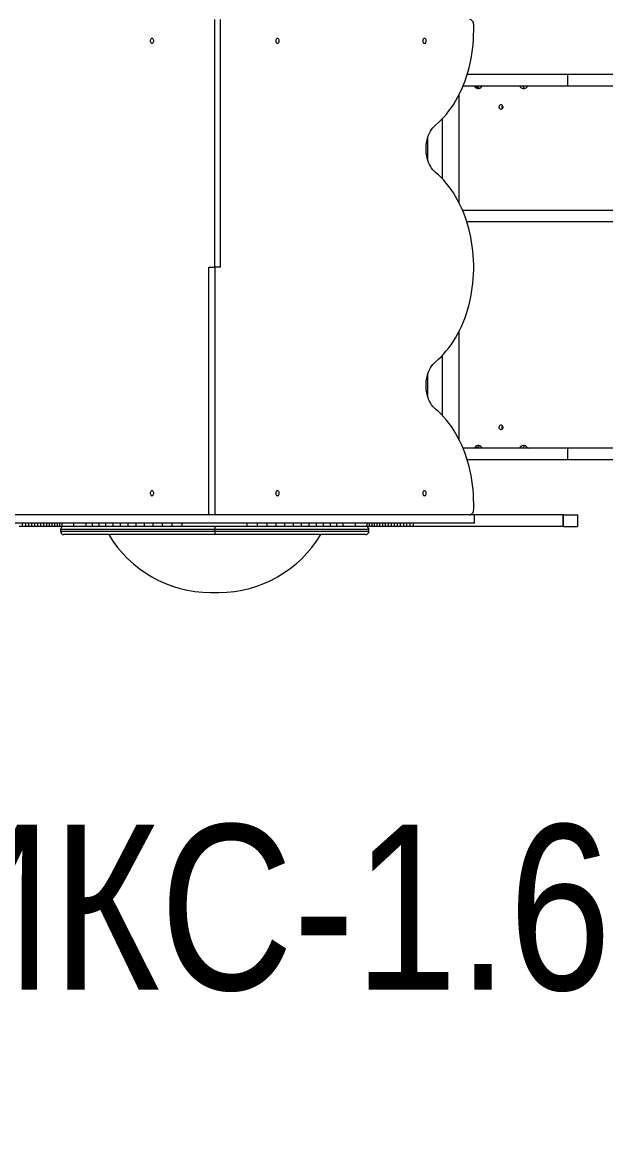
# Model space of a CAD drawing. Header units: millimetres. Extents: x -5943 to 5491, y -4078 to 3213.
# Drawn here: x 1683 to 2742, y -1543 to 475 of the extents above; entities that cross this region are included whole.
import ezdxf

# ---------------------------------------------------------------- set-up
doc = ezdxf.new("R2010")
doc.units = ezdxf.units.MM
for name, color, linetype in [('DIKOM_АРТИКУЛ', 7, 'Continuous'), ('DIKOM_ОБЪЕКТ', 7, 'Continuous'), ('DIKOM_РАЗМЕР_ЗОНА', 7, 'Continuous'), ('DIKOM_РАЗМЕР_ОБЪЕКТА', 7, 'Continuous')]:
    doc.layers.add(name, color=color, linetype=linetype)
doc.styles.add('style1', font='arial.ttf', dxfattribs={"width": 0.8})
doc.dimstyles.new('1-50', dxfattribs={"dimtxt": 300, "dimasz": 200, "dimexe": 100, "dimexo": 0, "dimgap": 100, "dimtad": 1, "dimtxsty": 'style1', "dimcen": 200, "dimclrd": 7, "dimclre": 7, "dimclrt": 7, "dimadec": 1, "dimazin": 2, "dimtfac": 1, "dimtmove": 0, "dimatfit": 2, "dimfxl": 0, "dimlwd": 25, "dimlwe": 18, "dimarcsym": 0})

# ---------------------------------------------------------------- blocks, each defined once
blk = doc.blocks.new('*D9')
at = {"layer": 'Defpoints', "color": 0, "transparency": 16777216}
for p in [(3989.9, 24.9), (-2725.5, -245.4), (-2725.5, -2177.8)]:
    blk.add_point(p, dxfattribs=at)
at = {"layer": 'DIKOM_РАЗМЕР_ОБЪЕКТА', "color": 7, "lineweight": 18, "transparency": 16777216}
for p, q in [((3989.9, 24.9), (3989.9, -2277.8)), ((-2725.5, -245.4), (-2725.5, -2277.8))]:
    blk.add_line(p, q, dxfattribs=at)
at = {"layer": 'DIKOM_РАЗМЕР_ОБЪЕКТА', "color": 7, "lineweight": 25, "transparency": 16777216}
blk.add_line((3789.9, -2177.8), (-2525.5, -2177.8), dxfattribs=at)
at = {"layer": 'DIKOM_РАЗМЕР_ОБЪЕКТА', "color": 7, "transparency": 16777216}
for points in [[(-2525.5, -2144.5), (-2525.5, -2211.2), (-2725.5, -2177.8)], [(3789.9, -2144.5), (3789.9, -2211.2), (3989.9, -2177.8)]]:
    blk.add_solid(points, dxfattribs=at)
at = {"layer": 'DIKOM_РАЗМЕР_ОБЪЕКТА', "color": 7, "transparency": 16777216, "insert": (910.7, -1924.7), "char_height": 300, "attachment_point": 5, "style": 'style1'}
blk.add_mtext('6700', dxfattribs=at)
blk = doc.blocks.new('*D11')
at = {"layer": 'Defpoints', "color": 0, "transparency": 16777216}
for p in [(-4749.3, -9.9), (5490.7, -9.9), (-4749.3, -3977.5)]:
    blk.add_point(p, dxfattribs=at)
at = {"layer": 'DIKOM_РАЗМЕР_ЗОНА', "color": 7, "lineweight": 18, "transparency": 16777216}
for p, q in [((-4749.3, -9.9), (-4749.3, -4077.5)), ((5490.7, -9.9), (5490.7, -4077.5))]:
    blk.add_line(p, q, dxfattribs=at)
at = {"layer": 'DIKOM_РАЗМЕР_ЗОНА', "color": 7, "lineweight": 25, "transparency": 16777216}
blk.add_line((5290.7, -3977.5), (-4549.3, -3977.5), dxfattribs=at)
at = {"layer": 'DIKOM_РАЗМЕР_ЗОНА', "color": 7, "transparency": 16777216}
for points in [[(-4549.3, -3944.2), (-4549.3, -4010.8), (-4749.3, -3977.5)], [(5290.7, -3944.2), (5290.7, -4010.8), (5490.7, -3977.5)]]:
    blk.add_solid(points, dxfattribs=at)
at = {"layer": 'DIKOM_РАЗМЕР_ЗОНА', "color": 7, "transparency": 16777216, "insert": (142, -3724.3), "char_height": 300, "attachment_point": 5, "style": 'style1'}
blk.add_mtext('10200', dxfattribs=at)
blk = doc.blocks.new('*D12')
at = {"layer": 'Defpoints', "color": 0, "transparency": 16777216}
for p in [(2021.9, 3213.5), (-5493, -2970.4), (-283.3, -2970.4)]:
    blk.add_point(p, dxfattribs=at)
at = {"layer": 'DIKOM_РАЗМЕР_ЗОНА', "color": 7, "lineweight": 18, "transparency": 16777216}
for p, q in [((2021.9, 3213.5), (-5593, 3213.5)), ((-283.3, -2970.4), (-5593, -2970.4))]:
    blk.add_line(p, q, dxfattribs=at)
at = {"layer": 'DIKOM_РАЗМЕР_ЗОНА', "color": 7, "lineweight": 25, "transparency": 16777216}
blk.add_line((-5493, 3013.5), (-5493, -2770.4), dxfattribs=at)
at = {"layer": 'DIKOM_РАЗМЕР_ЗОНА', "color": 7, "transparency": 16777216}
for points in [[(-5526.4, 3013.5), (-5459.7, 3013.5), (-5493, 3213.5)], [(-5526.4, -2770.4), (-5459.7, -2770.4), (-5493, -2970.4)]]:
    blk.add_solid(points, dxfattribs=at)
at = {"layer": 'DIKOM_РАЗМЕР_ЗОНА', "color": 7, "transparency": 16777216, "insert": (-5746.2, 37.5), "char_height": 300, "attachment_point": 5, "rotation": 90, "style": 'style1'}
blk.add_mtext('6200', dxfattribs=at)

msp = doc.modelspace()

# ---------------------------------------------------------------- linework, layer by layer
at = {"layer": 'DIKOM_ОБЪЕКТ', "color": 7, "linetype": 'Continuous', "lineweight": 15}
for p, q in [((2032.379, 29.596), (2032.379, 479.596)), ((2042.986, 29.596), (2042.986, 479.596)), ((2502.605, 459.596), (2502.605, 469.596)), ((2673.015, 379.596), (2490.799, 379.596)), ((2673.015, 379.596), (2673.015, 358.596)), ((2793.414, 379.596), (2673.015, 379.596)), ((2476.379, 145.614), (2476.379, 343.579)), ((2673.015, 358.596), (2483.247, 358.596)), ((2505.142, 356.785), (2510.461, 356.785)), ((2793.414, 358.596), (2673.015, 358.596)), ((2445.879, 189.763), (2445.879, 299.429)), ((2418.879, 264.239), (2418.879, 224.953)), ((2021.772, 29.596), (2032.379, 29.596)), ((2021.772, -420.404), (2021.772, 29.596)), ((2042.986, 29.596), (2032.379, 29.596)), ((2032.379, 29.596), (2032.379, -420.404)), ((2476.379, -284.386), (2476.379, -86.421)), ((2445.879, -240.237), (2445.879, -130.571)), ((2418.879, -165.761), (2418.879, -205.047)), ((2673.015, -299.404), (2483.247, -299.404)), ((2505.142, -297.593), (2510.461, -297.593)), ((2673.015, -299.404), (2673.015, -320.404)), ((2793.414, -299.404), (2673.015, -299.404)), ((2673.015, -320.404), (2490.799, -320.404)), ((2793.414, -320.404), (2673.015, -320.404)), ((2502.605, -410.404), (2502.605, -400.404)), ((1997.024, -420.404), (1593.973, -420.404)), ((1998.887, -420.404), (1997.024, -420.404)), ((2000.818, -420.404), (1998.887, -420.404)), ((2002.812, -420.404), (2000.818, -420.404)), ((2004.863, -420.404), (2002.812, -420.404)), ((2006.968, -420.404), (2004.863, -420.404)), ((2009.122, -420.404), (2006.968, -420.404)), ((2011.32, -420.404), (2009.122, -420.404)), ((2013.559, -420.404), (2011.32, -420.404)), ((2015.833, -420.404), (2013.559, -420.404)), ((2018.139, -420.404), (2015.833, -420.404)), ((2020.471, -420.404), (2018.139, -420.404)), ((2022.826, -420.404), (2020.471, -420.404)), ((2025.199, -420.404), (2022.826, -420.404)), ((2027.585, -420.404), (2025.199, -420.404)), ((2029.98, -420.404), (2027.585, -420.404)), ((2032.379, -420.404), (2029.98, -420.404)), ((2034.778, -420.404), (2032.379, -420.404)), ((2037.173, -420.404), (2034.778, -420.404)), ((2039.559, -420.404), (2037.173, -420.404)), ((2041.932, -420.404), (2039.559, -420.404)), ((2044.287, -420.404), (2041.932, -420.404)), ((2046.619, -420.404), (2044.287, -420.404)), ((2048.925, -420.404), (2046.619, -420.404)), ((2051.199, -420.404), (2048.925, -420.404)), ((2053.438, -420.404), (2051.199, -420.404)), ((2055.636, -420.404), (2053.438, -420.404)), ((2057.79, -420.404), (2055.636, -420.404)), ((2059.895, -420.404), (2057.79, -420.404)), ((2061.946, -420.404), (2059.895, -420.404)), ((2063.94, -420.404), (2061.946, -420.404)), ((2065.87, -420.404), (2063.94, -420.404)), ((2067.734, -420.404), (2065.87, -420.404)), ((2470.785, -420.404), (2067.734, -420.404)), ((2474.882, -420.404), (2470.785, -420.404)), ((2478.726, -420.404), (2474.882, -420.404)), ((2482.315, -420.404), (2478.726, -420.404)), ((2485.644, -420.404), (2482.315, -420.404)), ((2488.707, -420.404), (2485.644, -420.404)), ((2491.502, -420.404), (2488.707, -420.404)), ((2494.023, -420.404), (2491.502, -420.404)), ((2496.266, -420.404), (2494.023, -420.404)), ((2498.227, -420.404), (2496.266, -420.404)), ((2499.902, -420.404), (2498.227, -420.404)), ((2501.286, -420.404), (2499.902, -420.404)), ((2502.375, -420.404), (2501.286, -420.404)), ((2503.165, -420.404), (2502.375, -420.404)), ((2503.65, -420.404), (2503.165, -420.404)), ((2503.828, -420.404), (2503.65, -420.404)), ((2534.558, -420.404), (2503.828, -420.404)), ((2503.828, -435.404), (2503.828, -420.404)), ((2544.909, -420.404), (2534.558, -420.404)), ((2549.641, -420.404), (2544.909, -420.404)), ((2554.095, -420.404), (2549.641, -420.404)), ((2558.285, -420.404), (2554.095, -420.404)), ((2562.225, -420.404), (2558.285, -420.404)), ((2565.927, -420.404), (2562.225, -420.404)), ((2569.406, -420.404), (2565.927, -420.404)), ((2572.675, -420.404), (2569.406, -420.404)), ((2575.747, -420.404), (2572.675, -420.404)), ((2578.637, -420.404), (2575.747, -420.404)), ((2581.357, -420.404), (2578.637, -420.404)), ((2583.921, -420.404), (2581.357, -420.404)), ((2586.343, -420.404), (2583.921, -420.404)), ((2588.636, -420.404), (2586.343, -420.404)), ((2590.813, -420.404), (2588.636, -420.404)), ((2592.889, -420.404), (2590.813, -420.404)), ((2594.877, -420.404), (2592.889, -420.404)), ((2596.789, -420.404), (2594.877, -420.404)), ((2598.641, -420.404), (2596.789, -420.404)), ((2602.215, -420.404), (2598.641, -420.404)), ((2605.705, -420.404), (2602.215, -420.404)), ((2621.008, -420.404), (2605.705, -420.404)), ((2628.93, -420.404), (2621.008, -420.404)), ((2636.104, -420.404), (2628.93, -420.404)), ((2642.553, -420.404), (2636.104, -420.404)), ((2648.302, -420.404), (2642.553, -420.404)), ((2653.375, -420.404), (2648.302, -420.404)), ((2657.796, -420.404), (2653.375, -420.404)), ((2664.777, -420.404), (2657.796, -420.404)), ((2664.777, -441.404), (2664.777, -420.404)), ((2665.309, -420.404), (2664.777, -420.404)), ((2665.309, -441.404), (2665.309, -420.404)), ((2665.579, -420.404), (2665.309, -420.404)), ((2665.579, -441.404), (2665.579, -420.404)), ((2665.593, -420.404), (2665.579, -420.404)), ((2665.593, -420.404), (2667.561, -420.404)), ((2665.593, -441.404), (2665.593, -420.404)), ((2667.561, -420.404), (2670.57, -420.404)), ((2670.57, -420.404), (2673.392, -420.404)), ((2673.392, -420.404), (2676.025, -420.404)), ((2676.025, -420.404), (2678.464, -420.404)), ((2678.464, -420.404), (2680.705, -420.404)), ((2680.705, -420.404), (2682.743, -420.404)), ((2682.743, -420.404), (2684.576, -420.404)), ((2684.576, -420.404), (2686.198, -420.404)), ((2686.198, -420.404), (2687.605, -420.404)), ((2687.605, -420.404), (2688.794, -420.404)), ((2688.794, -420.404), (2689.76, -420.404)), ((2689.76, -420.404), (2690.5, -420.404)), ((2690.5, -420.404), (2691.008, -420.404)), ((2691.008, -420.404), (2691.008, -441.404)), ((2691.008, -420.404), (2691.281, -420.404)), ((2691.281, -420.404), (2691.281, -441.404)), ((2691.281, -420.404), (2691.315, -420.404)), ((2691.315, -420.404), (2691.315, -441.404)), ((1997.024, -435.404), (1593.973, -435.404)), ((1683.385, -441.404), (1677.594, -441.404)), ((1683.385, -441.404), (1683.385, -435.404)), ((1689.134, -441.404), (1683.385, -441.404)), ((1689.134, -441.404), (1689.134, -435.404)), ((1694.831, -441.404), (1689.134, -441.404)), ((1694.831, -441.404), (1694.831, -435.404)), ((1700.466, -441.404), (1694.831, -441.404)), ((1700.466, -441.404), (1700.466, -435.404)), ((1706.028, -441.404), (1700.466, -441.404)), ((1706.028, -441.404), (1706.028, -435.404)), ((1711.508, -441.404), (1706.028, -441.404)), ((1711.508, -441.404), (1711.508, -435.404)), ((1716.895, -441.404), (1711.508, -441.404)), ((1716.895, -441.404), (1716.895, -435.404)), ((1722.18, -441.404), (1716.895, -441.404)), ((1722.18, -441.404), (1722.18, -435.404)), ((1727.352, -441.404), (1722.18, -441.404)), ((1727.352, -441.404), (1727.352, -435.404)), ((1732.4, -441.404), (1727.352, -441.404)), ((1732.4, -441.404), (1732.4, -435.404)), ((1737.316, -441.404), (1732.4, -441.404)), ((1737.316, -441.404), (1737.316, -435.404)), ((1742.089, -441.404), (1737.316, -441.404)), ((1742.089, -441.404), (1742.089, -435.404)), ((1746.708, -441.404), (1742.089, -441.404)), ((1746.708, -441.404), (1746.708, -435.404)), ((1751.164, -441.404), (1746.708, -441.404)), ((1751.164, -441.404), (1751.164, -435.404)), ((1755.447, -441.404), (1751.164, -441.404)), ((1755.447, -441.404), (1755.447, -435.404)), ((1776.692, -441.404), (1755.447, -441.404)), ((1776.692, -441.404), (1776.692, -435.404)), ((1798.908, -441.404), (1776.692, -441.404)), ((1798.908, -441.404), (1798.908, -435.404)), ((1810.496, -441.404), (1798.908, -441.404)), ((1810.496, -441.404), (1810.496, -435.404)), ((1822.464, -441.404), (1810.496, -441.404)), ((1822.464, -441.404), (1822.464, -435.404)), ((1834.858, -441.404), (1822.464, -441.404)), ((1834.858, -441.404), (1834.858, -435.404)), ((1847.725, -441.404), (1834.858, -441.404)), ((1842.592, -435.504), (1842.592, -435.404)), ((1842.606, -435.504), (1842.592, -435.504)), ((1842.606, -435.504), (1842.606, -435.404)), ((1842.652, -435.504), (1842.606, -435.504)), ((1842.652, -435.504), (1842.652, -435.404)), ((1842.727, -435.504), (1842.652, -435.504)), ((1842.727, -435.504), (1842.727, -435.404)), ((1842.833, -435.504), (1842.727, -435.504)), ((1842.833, -435.504), (1842.833, -435.404)), ((1842.97, -435.504), (1842.833, -435.504)), ((1842.97, -435.504), (1842.97, -435.404)), ((1843.137, -435.504), (1842.97, -435.504)), ((1843.137, -435.504), (1843.137, -435.404)), ((1843.335, -435.504), (1843.137, -435.504)), ((1843.335, -435.504), (1843.335, -435.404)), ((1843.562, -435.504), (1843.335, -435.504)), ((1843.562, -435.504), (1843.562, -435.404)), ((1843.82, -435.504), (1843.562, -435.504)), ((1843.82, -435.504), (1843.82, -435.404)), ((1844.108, -435.504), (1843.82, -435.504)), ((1844.108, -435.504), (1844.108, -435.404)), ((1844.425, -435.504), (1844.108, -435.504)), ((1844.425, -435.504), (1844.425, -435.404)), ((1844.773, -435.504), (1844.425, -435.504)), ((1844.773, -435.504), (1844.773, -435.404)), ((1845.15, -435.504), (1844.773, -435.504)), ((1845.15, -435.504), (1845.15, -435.404)), ((1845.556, -435.504), (1845.15, -435.504)), ((1845.556, -435.504), (1845.556, -435.404)), ((1845.993, -435.504), (1845.556, -435.504)), ((1845.993, -435.504), (1845.993, -435.404)), ((1846.458, -435.504), (1845.993, -435.504)), ((1846.458, -435.504), (1846.458, -435.404)), ((1846.953, -435.504), (1846.458, -435.504)), ((1846.953, -435.504), (1846.953, -435.404)), ((1847.478, -435.504), (1846.953, -435.504)), ((1847.478, -435.504), (1847.478, -435.404)), ((1848.031, -435.504), (1847.478, -435.504)), ((1847.725, -441.404), (1847.725, -435.504)), ((1861.111, -441.404), (1847.725, -441.404)), ((1848.031, -435.504), (1848.031, -435.404)), ((1848.613, -435.504), (1848.031, -435.504)), ((1848.613, -435.504), (1848.613, -435.404)), ((1849.224, -435.504), (1848.613, -435.504)), ((1849.224, -435.504), (1849.224, -435.404)), ((1849.864, -435.504), (1849.224, -435.504)), ((1849.864, -435.504), (1849.864, -435.404)), ((1850.533, -435.504), (1849.864, -435.504)), ((1850.533, -435.504), (1850.533, -435.404)), ((1851.956, -435.504), (1850.533, -435.504)), ((1851.956, -435.504), (1851.956, -435.404)), ((1853.493, -435.504), (1851.956, -435.504)), ((1853.493, -435.504), (1853.493, -435.404)), ((1855.143, -435.504), (1853.493, -435.504)), ((1855.143, -435.504), (1855.143, -435.404)), ((1856.905, -435.504), (1855.143, -435.504)), ((1856.905, -435.504), (1856.905, -435.404)), ((1858.778, -435.504), (1856.905, -435.504)), ((1858.778, -435.504), (1858.778, -435.404)), ((1860.761, -435.504), (1858.778, -435.504)), ((1860.761, -435.504), (1860.761, -435.404)), ((1862.855, -435.504), (1860.761, -435.504)), ((1861.111, -441.404), (1861.111, -435.504)), ((1875.062, -441.404), (1861.111, -441.404)), ((1862.855, -435.504), (1862.855, -435.404)), ((1865.057, -435.504), (1862.855, -435.504)), ((1865.057, -435.504), (1865.057, -435.404)), ((1948.889, -435.504), (1865.057, -435.504)), ((1875.062, -441.404), (1875.062, -435.504)), ((1889.623, -441.404), (1875.062, -441.404)), ((1889.623, -441.404), (1889.623, -435.504)), ((1904.84, -441.404), (1889.623, -441.404)), ((1904.84, -441.404), (1904.84, -435.504)), ((1920.761, -441.404), (1904.84, -441.404)), ((1920.761, -441.404), (1920.761, -435.504)), ((1937.429, -441.404), (1920.761, -441.404)), ((1937.429, -441.404), (1937.429, -435.504)), ((1954.892, -441.404), (1937.429, -441.404)), ((1948.889, -435.504), (1948.889, -435.404)), ((1949.752, -435.504), (1948.889, -435.504)), ((1949.752, -435.504), (1949.752, -435.404)), ((1950.623, -435.504), (1949.752, -435.504)), ((1950.623, -435.504), (1950.623, -435.404)), ((1952.385, -435.504), (1950.623, -435.504)), ((1952.385, -435.504), (1952.385, -435.404)), ((1954.163, -435.504), (1952.385, -435.504)), ((1954.163, -435.504), (1954.163, -435.404)), ((1955.946, -435.504), (1954.163, -435.504)), ((1954.892, -441.404), (1954.892, -435.504)), ((1973.196, -441.404), (1954.892, -441.404)), ((1955.946, -435.504), (1955.946, -435.404)), ((1957.719, -435.504), (1955.946, -435.504)), ((1957.719, -435.504), (1957.719, -435.404)), ((1959.472, -435.504), (1957.719, -435.504)), ((1959.472, -435.504), (1959.472, -435.404)), ((1961.192, -435.504), (1959.472, -435.504)), ((1961.192, -435.504), (1961.192, -435.404)), ((1962.867, -435.504), (1961.192, -435.504)), ((1962.867, -435.504), (1962.867, -435.404)), ((1964.485, -435.504), (1962.867, -435.504)), ((1964.485, -435.504), (1964.485, -435.404)), ((1966.033, -435.504), (1964.485, -435.504)), ((1966.033, -435.504), (1966.033, -435.404)), ((1967.499, -435.504), (1966.033, -435.504)), ((1967.499, -435.504), (1967.499, -435.404)), ((1968.871, -435.504), (1967.499, -435.504)), ((1968.871, -435.504), (1968.871, -435.404)), ((1970.136, -435.504), (1968.871, -435.504)), ((1970.136, -435.504), (1970.136, -435.404)), ((1971.283, -435.504), (1970.136, -435.504)), ((1971.283, -435.504), (1971.283, -435.404)), ((1972.299, -435.504), (1971.283, -435.504)), ((1972.299, -435.504), (1972.299, -435.404)), ((1972.754, -435.504), (1972.299, -435.504)), ((1972.754, -435.504), (1972.754, -435.404)), ((1973.171, -435.504), (1972.754, -435.504)), ((1973.171, -435.504), (1973.171, -435.404)), ((2012.115, -435.504), (1973.171, -435.504)), ((1973.196, -441.404), (1973.196, -435.504)), ((2091.562, -441.404), (1973.196, -441.404)), ((1998.887, -435.404), (1997.024, -435.404)), ((2000.818, -435.404), (1998.887, -435.404)), ((2002.812, -435.404), (2000.818, -435.404)), ((2004.863, -435.404), (2002.812, -435.404)), ((2006.968, -435.404), (2004.863, -435.404)), ((2009.122, -435.404), (2006.968, -435.404)), ((2011.32, -435.404), (2009.122, -435.404)), ((2013.559, -435.404), (2011.32, -435.404)), ((2012.115, -435.504), (2012.115, -435.404)), ((2013.183, -435.504), (2012.115, -435.504)), ((2013.183, -435.504), (2013.183, -435.404)), ((2014.29, -435.504), (2013.183, -435.504)), ((2015.833, -435.404), (2013.559, -435.404)), ((2014.29, -435.504), (2014.29, -435.404)), ((2015.432, -435.504), (2014.29, -435.504)), ((2015.432, -435.504), (2015.432, -435.404)), ((2016.608, -435.504), (2015.432, -435.504)), ((2018.139, -435.404), (2015.833, -435.404)), ((2016.608, -435.504), (2016.608, -435.404)), ((2017.814, -435.504), (2016.608, -435.504)), ((2017.814, -435.504), (2017.814, -435.404)), ((2019.049, -435.504), (2017.814, -435.504)), ((2020.471, -435.404), (2018.139, -435.404)), ((2019.049, -435.504), (2019.049, -435.404)), ((2020.309, -435.504), (2019.049, -435.504)), ((2020.309, -435.504), (2020.309, -435.404)), ((2021.592, -435.504), (2020.309, -435.504)), ((2022.826, -435.404), (2020.471, -435.404)), ((2021.592, -435.504), (2021.592, -435.404)), ((2022.241, -435.504), (2021.592, -435.504)), ((2022.241, -435.504), (2022.241, -435.404)), ((2022.896, -435.504), (2022.241, -435.504)), ((2025.199, -435.404), (2022.826, -435.404)), ((2022.896, -435.504), (2022.896, -435.404)), ((2023.554, -435.504), (2022.896, -435.504)), ((2023.554, -435.504), (2023.554, -435.404)), ((2024.217, -435.504), (2023.554, -435.504)), ((2024.217, -435.504), (2024.217, -435.404)), ((2024.884, -435.504), (2024.217, -435.504)), ((2024.884, -435.504), (2024.884, -435.404)), ((2025.554, -435.504), (2024.884, -435.504)), ((2027.585, -435.404), (2025.199, -435.404)), ((2025.554, -435.504), (2025.554, -435.404)), ((2026.227, -435.504), (2025.554, -435.504)), ((2026.227, -435.504), (2026.227, -435.404)), ((2026.904, -435.504), (2026.227, -435.504)), ((2026.904, -435.504), (2026.904, -435.404)), ((2027.582, -435.504), (2026.904, -435.504)), ((2027.582, -435.504), (2027.582, -435.404)), ((2028.263, -435.504), (2027.582, -435.504)), ((2029.98, -435.404), (2027.585, -435.404)), ((2028.263, -435.504), (2028.263, -435.404)), ((2028.946, -435.504), (2028.263, -435.504)), ((2028.946, -435.504), (2028.946, -435.404)), ((2029.631, -435.504), (2028.946, -435.504)), ((2029.631, -435.504), (2029.631, -435.404)), ((2030.317, -435.504), (2029.631, -435.504)), ((2032.379, -435.404), (2029.98, -435.404)), ((2030.317, -435.504), (2030.317, -435.404)), ((2031.003, -435.504), (2030.317, -435.504)), ((2031.003, -435.504), (2031.003, -435.404)), ((2031.691, -435.504), (2031.003, -435.504)), ((2031.691, -435.504), (2031.691, -435.404)), ((2032.379, -435.504), (2031.691, -435.504)), ((2034.778, -435.404), (2032.379, -435.404)), ((2032.379, -435.504), (2032.379, -435.404)), ((2033.066, -435.504), (2032.379, -435.504)), ((2032.379, -441.404), (2032.379, -447.404)), ((2033.066, -435.504), (2033.066, -435.404)), ((2033.754, -435.504), (2033.066, -435.504)), ((2033.754, -435.504), (2033.754, -435.404)), ((2034.441, -435.504), (2033.754, -435.504)), ((2034.441, -435.504), (2034.441, -435.404)), ((2035.126, -435.504), (2034.441, -435.504)), ((2037.173, -435.404), (2034.778, -435.404)), ((2035.126, -435.504), (2035.126, -435.404)), ((2035.811, -435.504), (2035.126, -435.504)), ((2035.811, -435.504), (2035.811, -435.404)), ((2036.494, -435.504), (2035.811, -435.504)), ((2036.494, -435.504), (2036.494, -435.404)), ((2037.175, -435.504), (2036.494, -435.504)), ((2039.559, -435.404), (2037.173, -435.404)), ((2037.175, -435.504), (2037.175, -435.404)), ((2037.854, -435.504), (2037.175, -435.504)), ((2037.854, -435.504), (2037.854, -435.404)), ((2038.53, -435.504), (2037.854, -435.504)), ((2038.53, -435.504), (2038.53, -435.404)), ((2039.203, -435.504), (2038.53, -435.504)), ((2039.203, -435.504), (2039.203, -435.404)), ((2039.874, -435.504), (2039.203, -435.504)), ((2041.932, -435.404), (2039.559, -435.404)), ((2039.874, -435.504), (2039.874, -435.404)), ((2040.54, -435.504), (2039.874, -435.504)), ((2040.54, -435.504), (2040.54, -435.404)), ((2041.203, -435.504), (2040.54, -435.504)), ((2041.203, -435.504), (2041.203, -435.404)), ((2041.861, -435.504), (2041.203, -435.504)), ((2041.861, -435.504), (2041.861, -435.404)), ((2042.516, -435.504), (2041.861, -435.504)), ((2044.287, -435.404), (2041.932, -435.404)), ((2042.516, -435.504), (2042.516, -435.404)), ((2043.165, -435.504), (2042.516, -435.504)), ((2043.165, -435.504), (2043.165, -435.404)), ((2044.448, -435.504), (2043.165, -435.504)), ((2046.619, -435.404), (2044.287, -435.404)), ((2044.448, -435.504), (2044.448, -435.404)), ((2045.708, -435.504), (2044.448, -435.504)), ((2045.708, -435.504), (2045.708, -435.404)), ((2046.943, -435.504), (2045.708, -435.504)), ((2048.925, -435.404), (2046.619, -435.404)), ((2046.943, -435.504), (2046.943, -435.404)), ((2048.149, -435.504), (2046.943, -435.504)), ((2048.149, -435.504), (2048.149, -435.404)), ((2049.325, -435.504), (2048.149, -435.504)), ((2051.199, -435.404), (2048.925, -435.404)), ((2049.325, -435.504), (2049.325, -435.404)), ((2050.467, -435.504), (2049.325, -435.504)), ((2050.467, -435.504), (2050.467, -435.404)), ((2051.574, -435.504), (2050.467, -435.504)), ((2053.438, -435.404), (2051.199, -435.404)), ((2051.574, -435.504), (2051.574, -435.404)), ((2052.642, -435.504), (2051.574, -435.504)), ((2052.642, -435.504), (2052.642, -435.404)), ((2091.586, -435.504), (2052.642, -435.504)), ((2055.636, -435.404), (2053.438, -435.404)), ((2057.79, -435.404), (2055.636, -435.404)), ((2059.895, -435.404), (2057.79, -435.404)), ((2061.946, -435.404), (2059.895, -435.404)), ((2063.94, -435.404), (2061.946, -435.404)), ((2065.87, -435.404), (2063.94, -435.404)), ((2067.734, -435.404), (2065.87, -435.404)), ((2470.785, -435.404), (2067.734, -435.404)), ((2091.562, -441.404), (2091.562, -435.504)), ((2109.866, -441.404), (2091.562, -441.404)), ((2091.586, -435.504), (2091.586, -435.404)), ((2092.004, -435.504), (2091.586, -435.504)), ((2092.004, -435.504), (2092.004, -435.404)), ((2092.459, -435.504), (2092.004, -435.504)), ((2092.459, -435.504), (2092.459, -435.404)), ((2093.474, -435.504), (2092.459, -435.504)), ((2093.474, -435.504), (2093.474, -435.404)), ((2094.621, -435.504), (2093.474, -435.504)), ((2094.621, -435.504), (2094.621, -435.404)), ((2095.887, -435.504), (2094.621, -435.504)), ((2095.887, -435.504), (2095.887, -435.404)), ((2097.258, -435.504), (2095.887, -435.504)), ((2097.258, -435.504), (2097.258, -435.404)), ((2098.724, -435.504), (2097.258, -435.504)), ((2098.724, -435.504), (2098.724, -435.404)), ((2100.272, -435.504), (2098.724, -435.504)), ((2100.272, -435.504), (2100.272, -435.404)), ((2101.89, -435.504), (2100.272, -435.504)), ((2101.89, -435.504), (2101.89, -435.404)), ((2103.565, -435.504), (2101.89, -435.504)), ((2103.565, -435.504), (2103.565, -435.404)), ((2105.285, -435.504), (2103.565, -435.504)), ((2105.285, -435.504), (2105.285, -435.404)), ((2107.038, -435.504), (2105.285, -435.504)), ((2107.038, -435.504), (2107.038, -435.404)), ((2108.812, -435.504), (2107.038, -435.504)), ((2108.812, -435.504), (2108.812, -435.404)), ((2110.594, -435.504), (2108.812, -435.504)), ((2109.866, -441.404), (2109.866, -435.504)), ((2127.329, -441.404), (2109.866, -441.404)), ((2110.594, -435.504), (2110.594, -435.404)), ((2112.372, -435.504), (2110.594, -435.504)), ((2112.372, -435.504), (2112.372, -435.404)), ((2114.134, -435.504), (2112.372, -435.504)), ((2114.134, -435.504), (2114.134, -435.404)), ((2115.006, -435.504), (2114.134, -435.504)), ((2115.006, -435.504), (2115.006, -435.404)), ((2115.868, -435.504), (2115.006, -435.504)), ((2115.868, -435.504), (2115.868, -435.404)), ((2199.7, -435.504), (2115.868, -435.504)), ((2127.329, -441.404), (2127.329, -435.504)), ((2143.997, -441.404), (2127.329, -441.404)), ((2143.997, -441.404), (2143.997, -435.504)), ((2159.918, -441.404), (2143.997, -441.404)), ((2159.918, -441.404), (2159.918, -435.504)), ((2175.135, -441.404), (2159.918, -441.404)), ((2175.135, -441.404), (2175.135, -435.504)), ((2189.696, -441.404), (2175.135, -441.404)), ((2189.696, -441.404), (2189.696, -435.504)), ((2203.647, -441.404), (2189.696, -441.404)), ((2199.7, -435.504), (2199.7, -435.404)), ((2201.903, -435.504), (2199.7, -435.504)), ((2201.903, -435.504), (2201.903, -435.404)), ((2203.996, -435.504), (2201.903, -435.504)), ((2203.647, -441.404), (2203.647, -435.504)), ((2217.033, -441.404), (2203.647, -441.404)), ((2203.996, -435.504), (2203.996, -435.404)), ((2205.98, -435.504), (2203.996, -435.504)), ((2205.98, -435.504), (2205.98, -435.404)), ((2207.853, -435.504), (2205.98, -435.504)), ((2207.853, -435.504), (2207.853, -435.404)), ((2209.615, -435.504), (2207.853, -435.504)), ((2209.615, -435.504), (2209.615, -435.404)), ((2211.264, -435.504), (2209.615, -435.504)), ((2211.264, -435.504), (2211.264, -435.404)), ((2212.801, -435.504), (2211.264, -435.504)), ((2212.801, -435.504), (2212.801, -435.404)), ((2214.225, -435.504), (2212.801, -435.504)), ((2214.225, -435.504), (2214.225, -435.404)), ((2214.893, -435.504), (2214.225, -435.504)), ((2214.893, -435.504), (2214.893, -435.404)), ((2215.533, -435.504), (2214.893, -435.504)), ((2215.533, -435.504), (2215.533, -435.404)), ((2216.144, -435.504), (2215.533, -435.504)), ((2216.144, -435.504), (2216.144, -435.404)), ((2216.727, -435.504), (2216.144, -435.504)), ((2216.727, -435.504), (2216.727, -435.404)), ((2217.28, -435.504), (2216.727, -435.504)), ((2217.033, -441.404), (2217.033, -435.504)), ((2229.9, -441.404), (2217.033, -441.404)), ((2217.28, -435.504), (2217.28, -435.404)), ((2217.804, -435.504), (2217.28, -435.504)), ((2217.804, -435.504), (2217.804, -435.404)), ((2218.299, -435.504), (2217.804, -435.504)), ((2218.299, -435.504), (2218.299, -435.404)), ((2218.765, -435.504), (2218.299, -435.504)), ((2218.765, -435.504), (2218.765, -435.404)), ((2219.201, -435.504), (2218.765, -435.504)), ((2219.201, -435.504), (2219.201, -435.404)), ((2219.608, -435.504), (2219.201, -435.504)), ((2219.608, -435.504), (2219.608, -435.404)), ((2219.985, -435.504), (2219.608, -435.504)), ((2219.985, -435.504), (2219.985, -435.404)), ((2220.332, -435.504), (2219.985, -435.504)), ((2220.332, -435.504), (2220.332, -435.404)), ((2220.65, -435.504), (2220.332, -435.504)), ((2220.65, -435.504), (2220.65, -435.404)), ((2220.938, -435.504), (2220.65, -435.504)), ((2220.938, -435.504), (2220.938, -435.404)), ((2221.195, -435.504), (2220.938, -435.504)), ((2221.195, -435.504), (2221.195, -435.404)), ((2221.423, -435.504), (2221.195, -435.504)), ((2221.423, -435.504), (2221.423, -435.404)), ((2221.62, -435.504), (2221.423, -435.504)), ((2221.62, -435.504), (2221.62, -435.404)), ((2221.788, -435.504), (2221.62, -435.504)), ((2221.788, -435.504), (2221.788, -435.404)), ((2221.924, -435.504), (2221.788, -435.504)), ((2221.924, -435.504), (2221.924, -435.404)), ((2222.03, -435.504), (2221.924, -435.504)), ((2222.03, -435.504), (2222.03, -435.404)), ((2222.106, -435.504), (2222.03, -435.504)), ((2222.106, -435.504), (2222.106, -435.404)), ((2222.151, -435.504), (2222.106, -435.504)), ((2222.151, -435.504), (2222.151, -435.404)), ((2222.165, -435.504), (2222.151, -435.504)), ((2222.165, -435.504), (2222.165, -435.404)), ((2229.9, -441.404), (2229.9, -435.404)), ((2242.294, -441.404), (2229.9, -441.404)), ((2242.294, -441.404), (2242.294, -435.404)), ((2254.262, -441.404), (2242.294, -441.404)), ((2254.262, -441.404), (2254.262, -435.404)), ((2265.85, -441.404), (2254.262, -441.404)), ((2265.85, -441.404), (2265.85, -435.404)), ((2288.066, -441.404), (2265.85, -441.404)), ((2288.066, -441.404), (2288.066, -435.404)), ((2309.311, -441.404), (2288.066, -441.404)), ((2309.311, -441.404), (2309.311, -435.404)), ((2313.594, -441.404), (2309.311, -441.404)), ((2313.594, -441.404), (2313.594, -435.404)), ((2318.05, -441.404), (2313.594, -441.404)), ((2318.05, -441.404), (2318.05, -435.404)), ((2322.669, -441.404), (2318.05, -441.404)), ((2322.669, -441.404), (2322.669, -435.404)), ((2327.442, -441.404), (2322.669, -441.404)), ((2327.442, -441.404), (2327.442, -435.404)), ((2332.358, -441.404), (2327.442, -441.404)), ((2332.358, -441.404), (2332.358, -435.404)), ((2337.406, -441.404), (2332.358, -441.404)), ((2337.406, -441.404), (2337.406, -435.404)), ((2342.578, -441.404), (2337.406, -441.404)), ((2342.578, -441.404), (2342.578, -435.404)), ((2347.863, -441.404), (2342.578, -441.404)), ((2347.863, -441.404), (2347.863, -435.404)), ((2353.25, -441.404), (2347.863, -441.404)), ((2353.25, -441.404), (2353.25, -435.404)), ((2358.73, -441.404), (2353.25, -441.404)), ((2358.73, -441.404), (2358.73, -435.404)), ((2364.292, -441.404), (2358.73, -441.404)), ((2364.292, -441.404), (2364.292, -435.404)), ((2369.927, -441.404), (2364.292, -441.404)), ((2369.927, -441.404), (2369.927, -435.404)), ((2375.624, -441.404), (2369.927, -441.404)), ((2375.624, -441.404), (2375.624, -435.404)), ((2381.373, -441.404), (2375.624, -441.404)), ((2381.373, -441.404), (2381.373, -435.404)), ((2387.164, -441.404), (2381.373, -441.404)), ((2387.164, -441.404), (2387.164, -435.404)), ((2392.987, -441.404), (2387.164, -441.404)), ((2392.987, -441.404), (2392.987, -435.404)), ((2534.558, -441.404), (2392.987, -441.404)), ((2474.882, -435.404), (2470.785, -435.404)), ((2478.726, -435.404), (2474.882, -435.404)), ((2482.315, -435.404), (2478.726, -435.404)), ((2485.644, -435.404), (2482.315, -435.404)), ((2488.707, -435.404), (2485.644, -435.404)), ((2491.502, -435.404), (2488.707, -435.404)), ((2494.023, -435.404), (2491.502, -435.404)), ((2496.266, -435.404), (2494.023, -435.404)), ((2498.227, -435.404), (2496.266, -435.404)), ((2499.902, -435.404), (2498.227, -435.404)), ((2501.286, -435.404), (2499.902, -435.404)), ((2502.375, -435.404), (2501.286, -435.404)), ((2503.165, -435.404), (2502.375, -435.404)), ((2503.65, -435.404), (2503.165, -435.404)), ((2503.828, -435.404), (2503.65, -435.404)), ((2544.909, -441.404), (2534.558, -441.404)), ((2549.641, -441.404), (2544.909, -441.404)), ((2554.095, -441.404), (2549.641, -441.404)), ((2558.285, -441.404), (2554.095, -441.404)), ((2562.225, -441.404), (2558.285, -441.404)), ((2565.927, -441.404), (2562.225, -441.404)), ((2569.406, -441.404), (2565.927, -441.404)), ((2572.675, -441.404), (2569.406, -441.404)), ((2575.747, -441.404), (2572.675, -441.404)), ((2578.637, -441.404), (2575.747, -441.404)), ((2581.357, -441.404), (2578.637, -441.404)), ((2583.921, -441.404), (2581.357, -441.404)), ((2586.343, -441.404), (2583.921, -441.404)), ((2588.636, -441.404), (2586.343, -441.404)), ((2590.813, -441.404), (2588.636, -441.404)), ((2592.889, -441.404), (2590.813, -441.404)), ((2594.877, -441.404), (2592.889, -441.404)), ((2596.789, -441.404), (2594.877, -441.404)), ((2598.641, -441.404), (2596.789, -441.404)), ((2602.215, -441.404), (2598.641, -441.404)), ((2605.705, -441.404), (2602.215, -441.404)), ((2621.008, -441.404), (2605.705, -441.404)), ((2628.93, -441.404), (2621.008, -441.404)), ((2636.104, -441.404), (2628.93, -441.404)), ((2642.553, -441.404), (2636.104, -441.404)), ((2648.302, -441.404), (2642.553, -441.404)), ((2653.375, -441.404), (2648.302, -441.404)), ((2657.796, -441.404), (2653.375, -441.404)), ((2664.777, -441.404), (2657.796, -441.404)), ((2665.309, -441.404), (2664.777, -441.404)), ((2665.579, -441.404), (2665.309, -441.404)), ((2665.593, -441.404), (2665.579, -441.404)), ((2665.593, -441.404), (2667.561, -441.404)), ((2667.561, -441.404), (2670.57, -441.404)), ((2670.57, -441.404), (2673.392, -441.404)), ((2673.392, -441.404), (2676.025, -441.404)), ((2676.025, -441.404), (2678.464, -441.404)), ((2678.464, -441.404), (2680.705, -441.404)), ((2680.705, -441.404), (2682.743, -441.404)), ((2682.743, -441.404), (2684.576, -441.404)), ((2684.576, -441.404), (2686.198, -441.404)), ((2686.198, -441.404), (2687.605, -441.404)), ((2687.605, -441.404), (2688.794, -441.404)), ((2688.794, -441.404), (2689.76, -441.404)), ((2689.76, -441.404), (2690.5, -441.404)), ((2690.5, -441.404), (2691.008, -441.404)), ((2691.008, -441.404), (2691.281, -441.404)), ((2691.281, -441.404), (2691.315, -441.404)), ((1752.379, -447.404), (1752.379, -450.404)), ((2032.379, -447.404), (1752.379, -447.404)), ((1752.379, -450.404), (2312.379, -450.404)), ((2032.379, -456.404), (1758.379, -456.404)), ((2032.379, -450.404), (2032.379, -447.404)), ((2312.379, -447.404), (2032.379, -447.404)), ((2032.379, -450.404), (2032.379, -456.404)), ((2306.379, -456.404), (2032.379, -456.404)), ((2312.379, -450.404), (2312.379, -447.404)), ((2024.625, -561.404), (2040.133, -561.404))]:
    msp.add_line(p, q, dxfattribs=at)
at = {"layer": 'DIKOM_ОБЪЕКТ', "color": 7, "linetype": 'Continuous', "lineweight": 15, "flags": 128}
for points in [[(2502.605, 469.596), (2502.469, 471.547), (2502.067, 473.423), (2501.413, 475.152), (2500.534, 476.667), (2499.462, 477.911), (2498.24, 478.835), (2496.914, 479.404), (2495.534, 479.596)], [(1918.488, 444.996), (1917.611, 444.818), (1916.806, 444.298), (1916.136, 443.478), (1915.658, 442.424), (1915.408, 441.222), (1915.408, 439.97), (1915.658, 438.768), (1916.136, 437.715), (1916.806, 436.895), (1917.611, 436.374), (1918.488, 436.196), (1919.364, 436.374), (1920.17, 436.895), (1920.839, 437.715), (1921.318, 438.768), (1921.567, 439.97), (1921.567, 441.222), (1921.318, 442.424), (1920.839, 443.478), (1920.17, 444.298), (1919.364, 444.818), (1918.488, 444.996)], [(2146.27, 436.196), (2147.147, 436.374), (2147.953, 436.895), (2148.622, 437.715), (2149.1, 438.768), (2149.35, 439.97), (2149.35, 441.222), (2149.1, 442.424), (2148.622, 443.478), (2147.953, 444.298), (2147.147, 444.818), (2146.27, 444.996), (2145.394, 444.818), (2144.588, 444.298), (2143.919, 443.478), (2143.44, 442.424), (2143.191, 441.222), (2143.191, 439.97), (2143.44, 438.768), (2143.919, 437.715), (2144.588, 436.895), (2145.394, 436.374), (2146.27, 436.196)], [(2413.18, 436.036), (2414.088, 436.22), (2414.923, 436.76), (2415.617, 437.61), (2416.113, 438.702), (2416.372, 439.947), (2416.372, 441.245), (2416.113, 442.491), (2415.617, 443.583), (2414.923, 444.433), (2414.088, 444.972), (2413.18, 445.157), (2412.271, 444.972), (2411.436, 444.433), (2410.743, 443.583), (2410.247, 442.491), (2409.988, 441.245), (2409.988, 439.947), (2410.247, 438.702), (2410.743, 437.61), (2411.436, 436.76), (2412.271, 436.22), (2413.18, 436.036)], [(2433.35, 287.596), (2438.528, 292.157), (2443.561, 297.03), (2448.442, 302.205), (2453.16, 307.673), (2457.707, 313.423), (2462.074, 319.446), (2466.254, 325.729), (2470.238, 332.261), (2474.019, 339.03), (2477.591, 346.024), (2480.946, 353.228), (2484.078, 360.631), (2486.981, 368.218), (2489.65, 375.974), (2492.081, 383.887), (2494.268, 391.94), (2496.207, 400.119), (2497.895, 408.409), (2499.328, 416.794), (2500.505, 425.258), (2501.422, 433.787), (2502.079, 442.363), (2502.473, 450.972), (2502.605, 459.596)], [(2552.109, 324.596), (2550.983, 324.418), (2549.956, 323.901), (2549.121, 323.09), (2548.552, 322.058), (2548.298, 320.895), (2548.383, 319.706), (2548.799, 318.596), (2549.51, 317.664), (2550.451, 316.992), (2551.539, 316.641), (2552.679, 316.641), (2553.767, 316.992), (2554.708, 317.664), (2555.418, 318.596), (2555.835, 319.706), (2555.92, 320.895), (2555.666, 322.058), (2555.097, 323.09), (2554.262, 323.901), (2553.235, 324.418), (2552.109, 324.596)], [(2433.35, 201.596), (2430.797, 203.955), (2428.398, 206.615), (2426.169, 209.559), (2424.128, 212.762), (2422.29, 216.203), (2420.668, 219.855), (2419.275, 223.691), (2418.121, 227.682), (2417.214, 231.799), (2416.561, 236.012), (2416.168, 240.288), (2416.036, 244.596), (2416.168, 248.904), (2416.561, 253.181), (2417.214, 257.393), (2418.121, 261.51), (2419.275, 265.502), (2420.668, 269.338), (2422.29, 272.989), (2424.128, 276.43), (2426.169, 279.634), (2428.398, 282.577), (2430.797, 285.238), (2433.35, 287.596)], [(2433.35, -142.404), (2438.423, -137.939), (2443.359, -133.175), (2448.148, -128.12), (2452.781, -122.784), (2457.251, -117.176), (2461.549, -111.306), (2465.669, -105.184), (2469.601, -98.822), (2473.34, -92.23), (2476.879, -85.421), (2480.212, -78.407), (2483.332, -71.199), (2486.233, -63.812), (2488.912, -56.258), (2491.362, -48.551), (2493.581, -40.704), (2495.562, -32.732), (2497.304, -24.648), (2498.803, -16.468), (2500.056, -8.205), (2501.061, 0.125), (2501.817, 8.508), (2502.321, 16.928), (2502.573, 25.371), (2502.573, 33.821), (2502.321, 42.264), (2501.817, 50.685), (2501.061, 59.068), (2500.056, 67.398), (2498.803, 75.66), (2497.304, 83.841), (2495.562, 91.924), (2493.581, 99.897), (2491.362, 107.743), (2488.912, 115.451), (2486.233, 123.005), (2483.332, 130.392), (2480.212, 137.599), (2476.879, 144.614), (2473.34, 151.423), (2469.601, 158.014), (2465.669, 164.377), (2461.549, 170.498), (2457.251, 176.369), (2452.781, 181.977), (2448.148, 187.313), (2443.359, 192.367), (2438.423, 197.131), (2433.35, 201.596)], [(2433.35, -228.404), (2430.797, -226.045), (2428.398, -223.385), (2426.169, -220.441), (2424.128, -217.238), (2422.29, -213.797), (2420.668, -210.145), (2419.275, -206.309), (2418.121, -202.318), (2417.214, -198.201), (2416.561, -193.988), (2416.168, -189.712), (2416.036, -185.404), (2416.168, -181.096), (2416.561, -176.819), (2417.214, -172.607), (2418.121, -168.49), (2419.275, -164.498), (2420.668, -160.662), (2422.29, -157.011), (2424.128, -153.57), (2426.169, -150.366), (2428.398, -147.423), (2430.797, -144.762), (2433.35, -142.404)], [(2502.605, -400.404), (2502.473, -391.779), (2502.079, -383.171), (2501.422, -374.594), (2500.505, -366.066), (2499.328, -357.601), (2497.895, -349.216), (2496.207, -340.927), (2494.268, -332.748), (2492.081, -324.694), (2489.65, -316.782), (2486.981, -309.025), (2484.078, -301.439), (2480.946, -294.036), (2477.591, -286.831), (2474.019, -279.838), (2470.238, -273.069), (2466.254, -266.536), (2462.074, -260.253), (2457.707, -254.231), (2453.16, -248.48), (2448.442, -243.012), (2443.561, -237.837), (2438.528, -232.965), (2433.35, -228.404)], [(2552.109, -257.404), (2550.983, -257.582), (2549.956, -258.099), (2549.121, -258.91), (2548.552, -259.942), (2548.298, -261.105), (2548.383, -262.294), (2548.799, -263.404), (2549.51, -264.336), (2550.451, -265.008), (2551.539, -265.359), (2552.679, -265.359), (2553.767, -265.008), (2554.708, -264.336), (2555.418, -263.404), (2555.835, -262.294), (2555.92, -261.105), (2555.666, -259.942), (2555.097, -258.91), (2554.262, -258.099), (2553.235, -257.582), (2552.109, -257.404)], [(1918.488, -377.004), (1917.611, -377.182), (1916.806, -377.702), (1916.136, -378.522), (1915.658, -379.576), (1915.408, -380.778), (1915.408, -382.03), (1915.658, -383.232), (1916.136, -384.285), (1916.806, -385.105), (1917.611, -385.626), (1918.488, -385.804), (1919.364, -385.626), (1920.17, -385.105), (1920.839, -384.285), (1921.318, -383.232), (1921.567, -382.03), (1921.567, -380.778), (1921.318, -379.576), (1920.839, -378.522), (1920.17, -377.702), (1919.364, -377.182), (1918.488, -377.004)], [(2146.27, -385.804), (2147.147, -385.626), (2147.953, -385.105), (2148.622, -384.285), (2149.1, -383.232), (2149.35, -382.03), (2149.35, -380.778), (2149.1, -379.576), (2148.622, -378.522), (2147.953, -377.702), (2147.147, -377.182), (2146.27, -377.004), (2145.394, -377.182), (2144.588, -377.702), (2143.919, -378.522), (2143.44, -379.576), (2143.191, -380.778), (2143.191, -382.03), (2143.44, -383.232), (2143.919, -384.285), (2144.588, -385.105), (2145.394, -385.626), (2146.27, -385.804)], [(2413.18, -385.804), (2414.056, -385.626), (2414.862, -385.105), (2415.531, -384.285), (2416.01, -383.232), (2416.259, -382.03), (2416.259, -380.778), (2416.01, -379.576), (2415.531, -378.522), (2414.862, -377.702), (2414.056, -377.182), (2413.18, -377.004), (2412.303, -377.182), (2411.498, -377.702), (2410.829, -378.522), (2410.35, -379.576), (2410.1, -380.778), (2410.1, -382.03), (2410.35, -383.232), (2410.829, -384.285), (2411.498, -385.105), (2412.303, -385.626), (2413.18, -385.804)], [(2495.534, -420.404), (2496.914, -420.212), (2498.24, -419.643), (2499.462, -418.718), (2500.534, -417.475), (2501.413, -415.96), (2502.067, -414.231), (2502.469, -412.355), (2502.605, -410.404)]]:
    msp.add_lwpolyline(points, dxfattribs=at)
at = {"layer": 'DIKOM_ОБЪЕКТ', "color": 7, "linetype": 'Continuous', "lineweight": 15}
for centre, radius, start, end in [((2501.436, 353.899), 4.698, 37.913375, 89.670869), ((2511.042, 361.428), 7.507, 218.200507, 337.840494), ((2506.755, 353.899), 4.698, 37.913375, 89.670869), ((2516.469, 361.501), 7.638, 218.128505, 248.64815), ((2593.176, 361.428), 7.507, 202.159506, 321.799493), ((2598.741, 361.656), 7.823, 203.022462, 248.29809), ((2602.782, 353.899), 4.698, 90.329131, 142.086625), ((2557.715, 320.596), 4.116, 135.733892, 224.266108), ((2557.715, -261.404), 4.116, 135.734328, 224.265672), ((2501.436, -294.706), 4.698, 270.328577, 322.087178), ((2511.042, -302.236), 7.507, 22.160009, 141.79899), ((2506.755, -294.706), 4.698, 270.328577, 322.087178), ((2516.469, -302.309), 7.638, 111.352049, 141.870614), ((2593.176, -302.236), 7.507, 38.20101, 157.839991), ((2598.723, -302.445), 7.799, 111.628331, 157.050711), ((2602.782, -294.706), 4.698, 217.912822, 269.671423), ((1758.379, -447.404), 6, 90, 180), ((2306.379, -447.404), 6, 0, 90), ((1758.379, -450.404), 6, 180, 270), ((2024.625, -346.404), 215, 210.772325, 270), ((2040.133, -346.404), 215, 270, 329.227675), ((2306.379, -450.404), 6, 270, 0)]:
    msp.add_arc(centre, radius, start, end, dxfattribs=at)
for points, knots in [([(3144.935, 132.041), (3142.954, 132.046), (3136.378, 132.059), (3126.21, 132.083), (3113.89, 132.112), (3101.452, 132.142), (3089.892, 132.167), (3079.258, 132.189), (3069.843, 132.207), (3059.816, 132.225), (3049.093, 132.242), (3037.791, 132.258), (3025.887, 132.273), (3013.348, 132.288), (2999.955, 132.301), (2985.825, 132.314), (2971.05, 132.327), (2954.701, 132.339), (2936.765, 132.352), (2917.285, 132.365), (2897.464, 132.378), (2877.438, 132.39), (2855.585, 132.402), (2831.873, 132.416), (2806.28, 132.429), (2780.531, 132.442), (2754.65, 132.455), (2728.661, 132.468), (2702.54, 132.481), (2676.073, 132.494), (2653.036, 132.505), (2633.484, 132.515), (2617.579, 132.523), (2601.561, 132.532), (2585.521, 132.541), (2569.634, 132.55), (2554.22, 132.56), (2541.501, 132.569), (2530.869, 132.574), (2522.695, 132.578), (2514.367, 132.581), (2505.946, 132.584), (2497.472, 132.585), (2489.596, 132.587), (2484.578, 132.588), (2482.379, 132.588)], [0, 0, 0, 0, 0.01555381, 0.05164898, 0.08790711, 0.1243117, 0.1608246, 0.18377453, 0.2066726, 0.22949486, 0.25222981, 0.27487896, 0.29626751, 0.31763511, 0.33903233, 0.3604887, 0.38201674, 0.40361916, 0.42962205, 0.45567175, 0.48170573, 0.50766377, 0.53353873, 0.5657936, 0.59797923, 0.6301265, 0.6622689, 0.6944252, 0.72661162, 0.75903465, 0.79242229, 0.81195518, 0.83180762, 0.85197354, 0.87245171, 0.89313545, 0.91359099, 0.9337576, 0.94374891, 0.95369308, 0.96356133, 0.97332249, 0.98296047, 0.99253514, 1, 1, 1, 1]), ([(2489.654, 112.787), (2490.076, 112.787), (2492.019, 112.786), (2497.465, 112.785), (2505.88, 112.783), (2516.522, 112.78), (2527.184, 112.776), (2537.659, 112.77), (2548.334, 112.764), (2559.305, 112.756), (2570.94, 112.749), (2582.112, 112.742), (2593.387, 112.736), (2604.661, 112.729), (2615.827, 112.723), (2626.138, 112.718), (2635.605, 112.713), (2644.48, 112.709), (2665.577, 112.698), (2699.46, 112.682), (2739.769, 112.662), (2773.85, 112.645), (2801.569, 112.631), (2829.108, 112.616), (2856.439, 112.601), (2883.528, 112.586), (2907.596, 112.571), (2928.612, 112.557), (2946.58, 112.545), (2964.041, 112.532), (2980.863, 112.518), (2996.599, 112.504), (3011.18, 112.489), (3024.534, 112.474), (3036.932, 112.458), (3048.47, 112.442), (3059.161, 112.425), (3069.103, 112.408), (3078.386, 112.39), (3087.15, 112.372), (3096.658, 112.352), (3106.789, 112.329), (3117.647, 112.303), (3128.575, 112.277), (3137.495, 112.256), (3143.263, 112.244), (3144.934, 112.241)], [0, 0, 0, 0, 0.0014405, 0.00663437, 0.01863469, 0.03038054, 0.04399219, 0.05713016, 0.0697867, 0.08603175, 0.10144873, 0.11603933, 0.12980932, 0.14513543, 0.15930248, 0.17230871, 0.18415206, 0.19496405, 0.20563658, 0.26318947, 0.32138498, 0.35623305, 0.39108479, 0.42596624, 0.4609098, 0.4959729, 0.53120333, 0.55575566, 0.58028483, 0.60474689, 0.62911247, 0.65337638, 0.67612945, 0.69885166, 0.72160193, 0.74442307, 0.76733008, 0.7899143, 0.81257003, 0.83527027, 0.85797666, 0.89035951, 0.92266153, 0.95485676, 0.98692115, 1, 1, 1, 1])]:
    msp.add_open_spline(points, degree=3, knots=knots, dxfattribs=at)

# ---------------------------------------------------------------- texts
at = {"layer": 'DIKOM_АРТИКУЛ', "insert": (1496.5, -983.5), "char_height": 300, "attachment_point": 1, "style": 'style1'}
msp.add_mtext_dynamic_manual_height_columns('ИКС-1.63', width=1667.53662, gutter_width=20, heights=[0], dxfattribs=at)

# ---------------------------------------------------------------- dimensions: what is measured, and where the dimension line sits
at = {"layer": 'DIKOM_РАЗМЕР_ЗОНА'}
dim = msp.add_linear_dim(base=(-5493.042, -2970.404), p1=(2021.879, 3213.478), p2=(-283.303, -2970.404), angle=90, text='6200', dimstyle='1-50', dxfattribs=at)
dim.commit()
dim.dimension.update_dxf_attribs({"geometry": '*D12', "text_midpoint": (-5493.042, 37.54), "dimtype": 160})
dim = msp.add_linear_dim(base=(-4749.28, -3977.5), p1=(5490.656, -9.904), p2=(-4749.28, -9.904), text='10200', dimstyle='1-50', dxfattribs=at)
dim.commit()
dim.dimension.update_dxf_attribs({"geometry": '*D11', "text_midpoint": (142.001, -3977.5), "dimtype": 160})
at = {"layer": 'DIKOM_РАЗМЕР_ОБЪЕКТА'}
dim = msp.add_linear_dim(base=(-2725.45, -2177.849), p1=(3989.882, 24.893), p2=(-2725.45, -245.404), text='6700', dimstyle='1-50', dxfattribs=at)
dim.commit()
dim.dimension.update_dxf_attribs({"geometry": '*D9', "text_midpoint": (910.735, -2177.849), "dimtype": 160})

doc.saveas('drawing.dxf')
